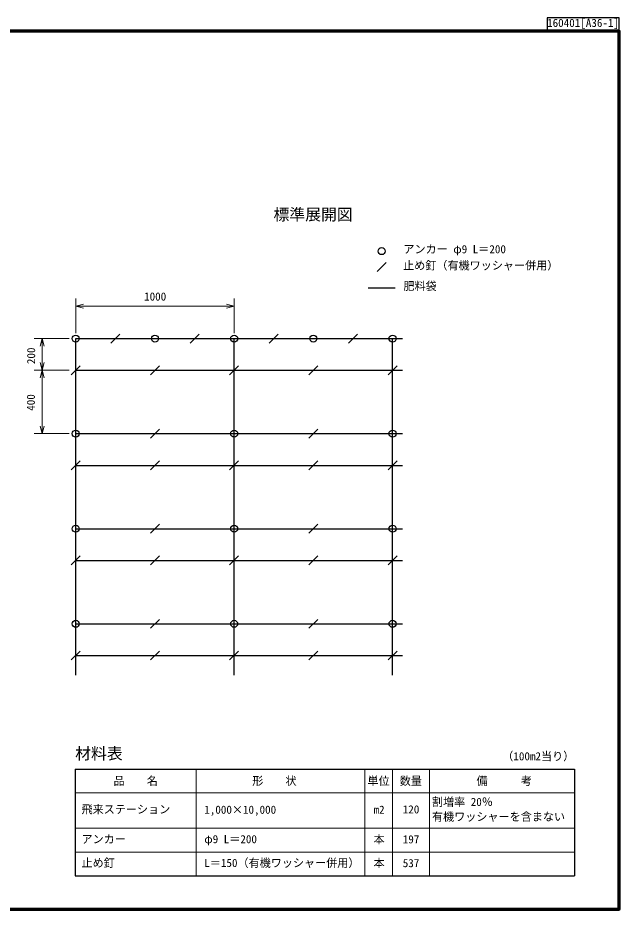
# Model space of a CAD drawing. Units: millimetres, scale not verified. Extents: x 200 to 8200, y 200 to 5825.
# Drawn here: x 4403 to 8200, y 200 to 5825 of the extents above; entities that cross this region are included whole.
import ezdxf
from ezdxf.enums import TextEntityAlignment as Align

# ---------------------------------------------------------------- set-up
doc = ezdxf.new("R2010")
doc.units = ezdxf.units.MM
doc.header["$LTSCALE"] = 20
for name, color, linetype, lineweight in [('C-DOC', 3, 'Continuous', 25), ('C-MTR-FRAM', 5, 'Continuous', 25), ('C-MTR-LINE', 5, 'Continuous', 13), ('C-STR', 7, 'Continuous', 25), ('C-STR-DIM', 1, 'Continuous', 13), ('C-STR-TXT', 7, 'Continuous', 25), ('C-TTL', 2, 'Continuous', 70)]:
    doc.layers.add(name, color=color, linetype=linetype, lineweight=lineweight)
for name, color, linetype in [('C-MTR', 5, 'Continuous'), ('C-MTR-TXT', 5, 'Continuous'), ('C-TTL-TXT', 7, 'Continuous')]:
    doc.layers.add(name, color=color, linetype=linetype)
doc.styles.add('ＭＳ ゴシック', font='')
doc.styles.get('ＭＳ ゴシック').set_extended_font_data('MS Gothic')

msp = doc.modelspace()

# ---------------------------------------------------------------- linework, layer by layer
at = {"layer": 'C-DOC'}
for p, q in [((7745, 5825), (7745, 5750)), ((8200, 5825), (7745, 5825)), ((8200, 5750), (8200, 5825)), ((7745, 5750), (8200, 5750))]:
    msp.add_line(p, q, dxfattribs=at)
at = {"layer": 'C-MTR-FRAM'}
for p, q in [((4765.7, 1083.95), (4765.7, 410.75)), ((4765.7, 1083.95), (7916.96, 1083.95)), ((7916.96, 1083.95), (7916.96, 410.75)), ((4765.7, 410.75), (7916.96, 410.75))]:
    msp.add_line(p, q, dxfattribs=at)
at = {"layer": 'C-MTR-LINE'}
for p, q in [((5529.93, 1083.95), (5529.93, 410.75)), ((6594.4, 1083.95), (6594.4, 410.75)), ((6768.4, 1083.95), (6768.4, 410.75)), ((7002.11, 1083.95), (7002.11, 410.75)), ((4765.7, 933.95), (7916.96, 933.95)), ((4765.7, 710.75), (7916.96, 710.75)), ((4765.7, 560.75), (7916.96, 560.75))]:
    msp.add_line(p, q, dxfattribs=at)
at = {"layer": 'C-STR'}
for p, q in [((4990.9, 3772.51), (5047.47, 3829.07)), ((5490.9, 3772.51), (5547.47, 3829.07)), ((5990.9, 3772.51), (6047.47, 3829.07)), ((6490.9, 3772.51), (6547.47, 3829.07)), ((4769.18, 1675.94), (4769.18, 3800.79)), ((5769.18, 1675.94), (5769.18, 3800.79)), ((6769.18, 1675.94), (6769.18, 3800.79)), ((4740.9, 3572.51), (4797.47, 3629.07)), ((5240.9, 3572.51), (5297.47, 3629.07)), ((5740.9, 3572.51), (5797.47, 3629.07)), ((6240.9, 3572.51), (6297.47, 3629.07)), ((6740.9, 3572.51), (6797.47, 3629.07)), ((5240.9, 3172.51), (5297.47, 3229.07)), ((6240.9, 3172.51), (6297.47, 3229.07)), ((4740.9, 2972.51), (4797.47, 3029.07)), ((5240.9, 2972.51), (5297.47, 3029.07)), ((5740.9, 2972.51), (5797.47, 3029.07)), ((6240.9, 2972.51), (6297.47, 3029.07)), ((6740.9, 2972.51), (6797.47, 3029.07)), ((5240.9, 2572.51), (5297.47, 2629.07)), ((6240.9, 2572.51), (6297.47, 2629.07)), ((4740.9, 2372.51), (4797.47, 2429.07)), ((5240.9, 2372.51), (5297.47, 2429.07)), ((5740.9, 2372.51), (5797.47, 2429.07)), ((6240.9, 2372.51), (6297.47, 2429.07)), ((6740.9, 2372.51), (6797.47, 2429.07)), ((5240.9, 1972.51), (5297.47, 2029.07)), ((6240.9, 1972.51), (6297.47, 2029.07)), ((4740.9, 1772.51), (4797.47, 1829.07)), ((5240.9, 1772.51), (5297.47, 1829.07)), ((5740.9, 1772.51), (5797.47, 1829.07)), ((6240.9, 1772.51), (6297.47, 1829.07)), ((6740.9, 1772.51), (6797.47, 1829.07))]:
    msp.add_line(p, q, dxfattribs=at)
at = {"layer": 'C-STR', "color": 3}
for p, q in [((4769.18, 3800.79), (6832.18, 3800.79)), ((4769.18, 3600.79), (6832.18, 3600.79)), ((4769.18, 3200.79), (6832.18, 3200.79)), ((4769.18, 3000.79), (6832.18, 3000.79)), ((4769.18, 2600.79), (6832.18, 2600.79)), ((4769.18, 2400.79), (6832.18, 2400.79)), ((4769.18, 2000.79), (6832.18, 2000.79)), ((4769.18, 1800.79), (6832.18, 1800.79))]:
    msp.add_line(p, q, dxfattribs=at)
at = {"layer": 'C-STR'}
for centre in [(4769.18, 3800.79), (5269.18, 3800.79), (5769.18, 3800.79), (6269.18, 3800.79), (6769.18, 3800.79), (4769.18, 3200.79), (5769.18, 3200.79), (6769.18, 3200.79), (4769.18, 2600.79), (5769.18, 2600.79), (6769.18, 2600.79), (4769.18, 2000.79), (5769.18, 2000.79), (6769.18, 2000.79)]:
    msp.add_circle(centre, 22, dxfattribs=at)
at = {"layer": 'C-STR-DIM'}
for p, q in [((4769.18, 3834.16), (4769.18, 4054.16)), ((5769.18, 3834.16), (5769.18, 4054.16)), ((4769.18, 4005.16), (4817.48, 4018.1)), ((4769.18, 4005.16), (4817.48, 3992.22)), ((4769.18, 4005.16), (5769.18, 4005.16)), ((5769.18, 4005.16), (5720.88, 4018.1)), ((5769.18, 4005.16), (5720.88, 3992.22)), ((4727.68, 3800.79), (4507.68, 3800.79)), ((4556.68, 3800.79), (4543.74, 3752.49)), ((4556.68, 3800.79), (4569.62, 3752.49)), ((4556.68, 3600.79), (4556.68, 3800.79)), ((4727.68, 3600.79), (4507.68, 3600.79)), ((4556.68, 3600.79), (4543.74, 3649.09)), ((4556.68, 3600.79), (4543.74, 3552.49)), ((4556.68, 3600.79), (4569.62, 3649.09)), ((4556.68, 3600.79), (4569.62, 3552.49)), ((4556.68, 3200.79), (4556.68, 3600.79)), ((4556.68, 3200.79), (4543.74, 3249.09)), ((4556.68, 3200.79), (4569.62, 3249.09)), ((4727.68, 3200.79), (4507.68, 3200.79))]:
    msp.add_line(p, q, dxfattribs=at)
at = {"layer": 'C-STR-TXT'}
msp.add_line((6672.23, 4224.43), (6728.8, 4281), dxfattribs=at)
at = {"layer": 'C-STR-TXT', "color": 3}
msp.add_line((6614.54, 4121.82), (6786.16, 4121.82), dxfattribs=at)
at = {"layer": 'C-STR-TXT'}
msp.add_circle((6700.51, 4352.71), 22, dxfattribs=at)
at = {"layer": 'C-TTL'}
msp.add_lwpolyline([(200, 200), (8200, 200), (8200, 5740), (200, 5740)], close=True, dxfattribs=at)

# ---------------------------------------------------------------- texts
at = {"layer": 'C-DOC', "style": 'ＭＳ ゴシック'}
msp.add_text('160401[A36-1]', height=51.32, dxfattribs=at).set_placement((7745, 5752), align=Align.BOTTOM_LEFT)
at = {"layer": 'C-MTR', "style": 'ＭＳ ゴシック'}
msp.add_text('材料表', height=73.31, dxfattribs=at).set_placement((4765.7, 1123.95), align=Align.BOTTOM_LEFT)
at = {"layer": 'C-MTR-TXT', "style": 'ＭＳ ゴシック'}
for s, p in [('（100m2当り）', (7461.96, 1123.95)), ('割増率 20％', (7017.91, 835.85)), ('飛来ステーション', (4805.7, 788.78)), ('1,000×10,000', (5580.6, 786.78)), ('有機ワッシャーを含まない', (7018.43, 742.28)), ('アンカー', (4805.7, 600.75)), ('φ9 L＝200', (5580.6, 600.75)), ('止め釘', (4805.7, 450.75)), ('L＝150（有機ワッシャー併用）', (5580.6, 450.75))]:
    msp.add_text(s, height=51.32, dxfattribs=at).set_placement(p, align=Align.BOTTOM_LEFT)
for s, p in [('\u3000品\u3000\u3000名\u3000', (4937.96, 1009.35)), ('\u3000形\u3000\u3000状\u3000', (5813.19, 1009.35)), ('単位', (6611, 1009.35)), ('数量', (6814.66, 1009.35)), ('\u3000備\u3000\u3000\u3000考\u3000', (7229.46, 1009.35))]:
    msp.add_text(s, height=51.32, dxfattribs=at).set_placement(p, align=Align.MIDDLE_LEFT)
for s, p in [('m2', (6684.12, 786.78)), ('本', (6684.12, 599.75)), ('本', (6684.12, 449.75))]:
    msp.add_text(s, height=51.32, dxfattribs=at).set_placement(p, align=Align.BOTTOM_CENTER)
for s, p in [('120', (6938.39, 788.78)), ('197', (6938.39, 599.75)), ('537', (6938.39, 449.75))]:
    msp.add_text(s, height=51.32, dxfattribs=at).set_placement(p, align=Align.BOTTOM_RIGHT)
at = {"layer": 'C-STR-DIM', "color": 7, "style": 'ＭＳ ゴシック'}
msp.add_text('1000', height=51.32, dxfattribs=at).set_placement((5200.77, 4025.16), align=Align.BOTTOM_LEFT)
for s, p in [('200', (4528.4, 3639.66)), ('400', (4526.53, 3345.14))]:
    msp.add_text(s, height=51.32, rotation=90, dxfattribs=at).set_placement(p, align=Align.BOTTOM_LEFT)
at = {"layer": 'C-STR-TXT', "style": 'ＭＳ ゴシック'}
for s, p in [('アンカー φ9 L＝200', (6837.63, 4323.81)), ('止め釘（有機ワッシャー併用）', (6835.97, 4221.2)), ('肥料袋', (6838.03, 4091.56))]:
    msp.add_text(s, height=51.32, dxfattribs=at).set_placement(p, align=Align.BOTTOM_LEFT)
at = {"layer": 'C-TTL-TXT', "style": 'ＭＳ ゴシック'}
msp.add_text('標準展開図', height=73.31, dxfattribs=at).set_placement((6017.52, 4583.71), align=Align.MIDDLE_LEFT)

doc.saveas('drawing.dxf')
